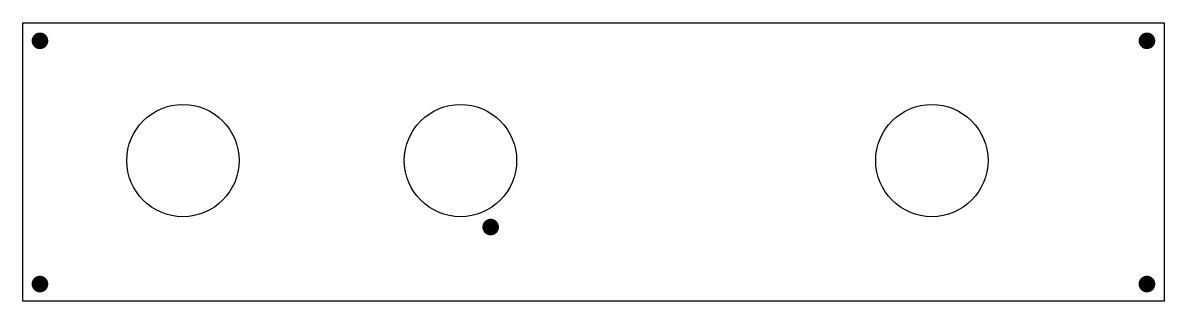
# Model space of a CAD drawing. Header units: millimetres. Extents: x 4 to 258, y 4 to 66.
import ezdxf

# ---------------------------------------------------------------- set-up
doc = ezdxf.new("R2010")
doc.units = ezdxf.units.MM
doc.layers.add('SSS002-[CADSignal]', color=7, linetype='Continuous')
doc.layers.add('SSS002-[CADSignal]_outline', color=7, linetype='Continuous')

msp = doc.modelspace()

# ---------------------------------------------------------------- linework, layer by layer
at = {"layer": 'SSS002-[CADSignal]', "color": 0}
for points in [[(6.6948, 61.9989, 1.8504, 1.8504, 1), (8.5452, 61.9989, 1.8504, 1.8504, 1), (6.6948, 61.9989, 1.8504, 1.8504, 0)], [(253.0494, 61.9989, 1.8504, 1.8504, 1), (254.8998, 61.9989, 1.8504, 1.8504, 1), (253.0494, 61.9989, 1.8504, 1.8504, 0)], [(106.9994, 20.5207, 1.8504, 1.8504, 1), (108.8498, 20.5207, 1.8504, 1.8504, 1), (106.9994, 20.5207, 1.8504, 1.8504, 0)], [(6.6948, 7.8207, 1.8504, 1.8504, 1), (8.5452, 7.8207, 1.8504, 1.8504, 1), (6.6948, 7.8207, 1.8504, 1.8504, 0)], [(253.0494, 7.8207, 1.8504, 1.8504, 1), (254.8998, 7.8207, 1.8504, 1.8504, 1), (253.0494, 7.8207, 1.8504, 1.8504, 0)]]:
    msp.add_lwpolyline(points, format="xyseb", dxfattribs=at)
at = {"layer": 'SSS002-[CADSignal]_outline', "color": 200}
for p, q in [((3.81, 66.0107), (257.81, 66.0107)), ((3.81, 4.0107), (3.81, 66.0107)), ((257.81, 66.0107), (257.81, 4.0107)), ((257.81, 4.0107), (3.81, 4.0107))]:
    msp.add_line(p, q, dxfattribs=at)
for points in [[(3.81, 66.0107, 1), (3.81, 66.0107, 1), (3.81, 66.0107)], [(3.81, 66.0107, 1), (3.81, 66.0107, 1), (3.81, 66.0107)], [(257.81, 66.0107, 1), (257.81, 66.0107, 1), (257.81, 66.0107)], [(257.81, 66.0107, 1), (257.81, 66.0107, 1), (257.81, 66.0107)], [(3.81, 4.0107, 1), (3.81, 4.0107, 1), (3.81, 4.0107)], [(3.81, 4.0107, 1), (3.81, 4.0107, 1), (3.81, 4.0107)], [(257.81, 4.0107, 1), (257.81, 4.0107, 1), (257.81, 4.0107)], [(257.81, 4.0107, 1), (257.81, 4.0107, 1), (257.81, 4.0107)]]:
    msp.add_lwpolyline(points, format="xyb", dxfattribs=at)
for centre in [(39.4401, 35.3307), (101.21, 35.3258), (206.11, 35.3307)]:
    msp.add_arc(centre, 12.5, 0, 360, dxfattribs=at)

doc.saveas('drawing.dxf')
